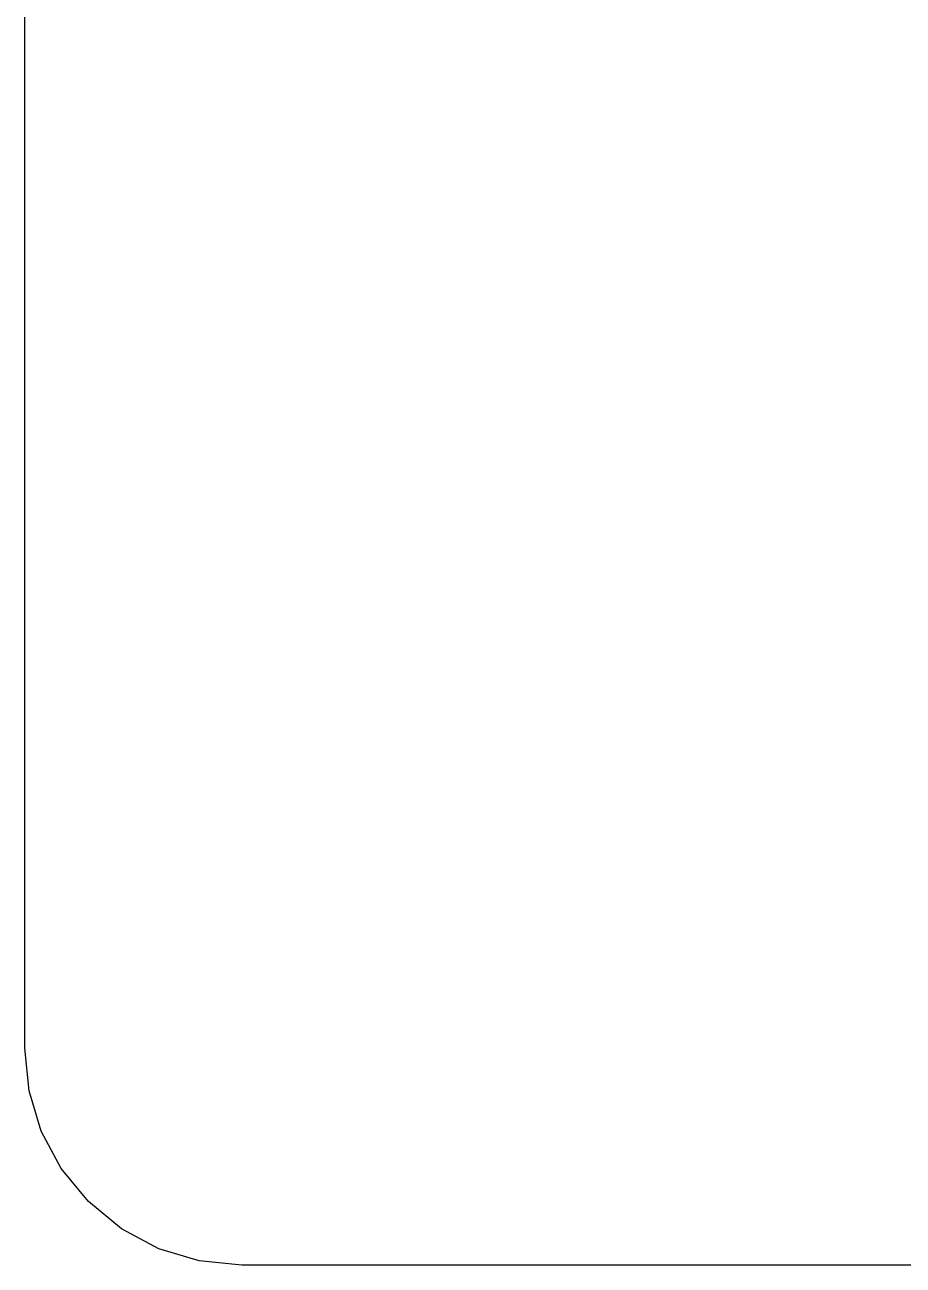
# Model space of a CAD drawing. Extents: x -1 to 140, y 12 to 318.
# Drawn here: x 29.57 to 53.32, y 12.25 to 45.79 of the extents above; entities that cross this region are included whole.
import ezdxf

# ---------------------------------------------------------------- set-up
doc = ezdxf.new("R2010")
doc.units = 0

msp = doc.modelspace()

# ---------------------------------------------------------------- linework, layer by layer
at = {"layer": 'Layer 1'}
for p, q in [((29.57144, 18.11406), (29.5714, 73.5401)), ((29.57144, 18.11406), (29.5714, 73.5401)), ((29.685208, 16.964187), (29.57144, 18.11406)), ((29.685208, 16.964187), (29.57144, 18.11406)), ((30.018013, 15.868986), (29.685208, 16.964187)), ((30.018013, 15.868986), (29.685208, 16.964187)), ((30.557108, 14.859234), (30.018013, 15.868986)), ((30.557108, 14.859234), (30.018013, 15.868986)), ((31.289745, 13.965705), (30.557108, 14.859234)), ((31.289745, 13.965705), (30.557108, 14.859234)), ((32.183274, 13.233068), (31.289745, 13.965705)), ((32.183274, 13.233068), (31.289745, 13.965705)), ((33.193026, 12.693973), (32.183274, 13.233068)), ((33.193026, 12.693973), (32.183274, 13.233068)), ((34.288227, 12.361168), (33.193026, 12.693973)), ((34.288227, 12.361168), (33.193026, 12.693973)), ((35.4381, 12.2474), (34.288227, 12.361168)), ((35.4381, 12.2474), (34.288227, 12.361168)), ((101.15734, 12.24734), (35.4381, 12.2474)), ((101.15734, 12.24734), (35.4381, 12.2474))]:
    msp.add_line(p, q, dxfattribs=at)

doc.saveas('drawing.dxf')
